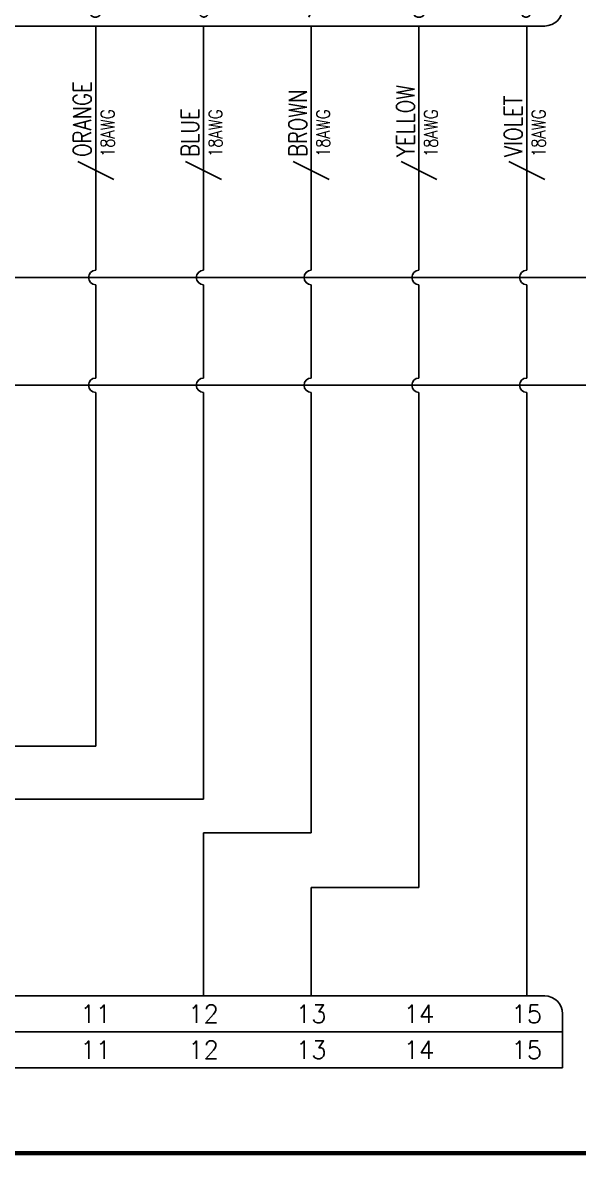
# Model space of a CAD drawing. Header units: inches. Extents: x 0 to 33.5, y 0 to 22.4.
# Drawn here: x 18.74 to 22.61, y 0.02 to 7.9 of the extents above; entities that cross this region are included whole.
import ezdxf
from ezdxf.enums import TextEntityAlignment as Align

# ---------------------------------------------------------------- set-up
doc = ezdxf.new("R2010")
doc.units = ezdxf.units.IN
doc.header["$MEASUREMENT"] = 0
for name, color, linetype in [('20AWG-YEL', 2, 'Continuous'), ('22AWG-BLK', 7, 'Continuous'), ('CABLEWIRE', 7, 'Continuous'), ('DESC', 150, 'Continuous'), ('MISC', 7, 'Continuous'), ('SYMS', 7, 'Continuous'), ('TAGS', 150, 'Continuous'), ('TERMS', 123, 'Continuous'), ('TITLE', 7, 'Continuous')]:
    doc.layers.add(name, color=color, linetype=linetype)
doc.styles.add('ITALIC', font='ITALIC')
doc.styles.add('SIMPLEX', font='SIMPLEX')
doc.styles.add('WD', font='romans.shx')

# ---------------------------------------------------------------- blocks, each defined once
blk = doc.blocks.new('NO_NUM_acade_title')
at = {"layer": 'TITLE', "const_width": 0.0312}
blk.add_lwpolyline([(30.5938, 0.2813), (30.5938, 22.1771), (30.3438, 22.4271), (0.2813, 22.4271), (0.0313, 22.1771), (0.0313, 0.2813), (0.2813, 0.0313), (30.3438, 0.0313)], close=True, dxfattribs=at)
at = {"layer": 'TITLE', "color": 1, "style": 'ITALIC'}
for tag, height, p in [('TITLE#1', 0.125, (32.1562, 3.4062)), ('TITLE#2', 0.125, (32.1562, 3.2039)), ('TITLE#3', 0.125, (32.1562, 3.0015)), ('TITLE#4', 0.125, (32.1562, 2.7991)), ('DWG#', 0.2, (32.1562, 0.8263))]:
    blk.add_attdef(tag, text='', height=height, dxfattribs=at).set_placement(p, align=Align.CENTER)
at = {"layer": 'TITLE', "color": 1, "style": 'SIMPLEX'}
blk.add_attdef('CAD#', (30.8255, 1.958), '', height=0.0938, rotation=90, dxfattribs=at)
at = {"layer": 'TITLE', "color": 1}
for tag, p, height, style in [('ENGINEER', (31.2369, 1.958), 0.0938, 'ITALIC'), ('CHKDBY', (32.4242, 1.9582), 0.0938, 'ITALIC'), ('JOB#', (31.4636, 1.6437), 0.0938, 'SIMPLEX'), ('DRAWNBY', (32.4941, 1.6437), 0.0938, 'ITALIC'), ('SCALE', (31.3531, 1.3438), 0.0938, 'SIMPLEX'), ('DATE', (32.4083, 1.3438), 0.0938, 'SIMPLEX'), ('SHTS', (32.5317, 0.2504), 0.2, 'ITALIC')]:
    blk.add_attdef(tag, p, '', height=height, dxfattribs=dict(at, style=style))
at = {"layer": 'TITLE', "color": 1, "style": 'ITALIC'}
blk.add_attdef('SH#', text='', height=0.2, dxfattribs=at).set_placement((31.8807, 0.2504), align=Align.RIGHT)
at = {"layer": 'TITLE', "color": 7, "flags": 9}
blk.add_attdef('WD_TB', (31.2188, 0.0313), '', height=0.125, dxfattribs=at)
blk = doc.blocks.new('VCN1_1PJ_2886')
at = {"layer": 'SYMS'}
for p, q in [((-0.25, 0.25), (-0.25, -0.125)), ((6.25, 0.25), (-0.25, 0.25)), ((6.25, -0.125), (6.25, 0.25)), ((-0.25, 0), (6.25, 0)), ((-0.125, -0.25), (6.125, -0.25))]:
    blk.add_line(p, q, dxfattribs=at)
for centre, start, end in [((-0.125, -0.125), 180, 270), ((6.125, -0.125), 270, 0)]:
    blk.add_arc(centre, 0.125, start, end, dxfattribs=at)
at = {"style": 'WD', "flags": 1}
blk.add_attdef('WD_JUMPERS', (0, 0), '', height=0.01, dxfattribs=at)
at = {"layer": 'SYMS', "linetype": 'Continuous', "style": 'WD', "flags": 8}
for tag, p in [('TERMDESC01J', (-0.05, 0.35)), ('TERMDESC02J', (0.7, 0.35)), ('TERMDESC03J', (1.45, 0.35)), ('TERMDESC04J', (2.2, 0.35)), ('TERMDESC05J', (2.95, 0.35)), ('TERMDESC06J', (3.7, 0.35)), ('TERMDESC07J', (4.45, 0.35)), ('TERMDESC08J', (5.2, 0.35)), ('TERMDESC09J', (5.95, 0.35))]:
    blk.add_attdef(tag, p, '', height=0.1, rotation=90, dxfattribs=at)
for tag, p in [('X2WIRE01J', (0.05, 0.35)), ('X2WIRE02J', (0.8, 0.35)), ('X2WIRE03J', (1.55, 0.35)), ('X2WIRE04J', (2.3, 0.35)), ('X2WIRE05J', (3.05, 0.35)), ('X2WIRE06J', (3.8, 0.35)), ('X2WIRE07J', (4.55, 0.35)), ('X2WIRE08J', (5.3, 0.35)), ('X2WIRE09J', (6.05, 0.35))]:
    blk.add_attdef(tag, text='', height=0.1, rotation=90, dxfattribs=at).set_placement(p, align=Align.TOP_LEFT)
at = {"layer": 'SYMS', "style": 'WD', "width": 0.7}
for tag, p in [('INST', (-0.3812, 0.8123)), ('LOC', (-0.3812, 0.6427)), ('DESC1', (-0.375, 0.4687)), ('DESC2', (-0.375, 0.2875)), ('DESC3', (-0.375, 0.1125))]:
    blk.add_attdef(tag, text='', height=0.125, dxfattribs=at).set_placement(p, align=Align.RIGHT)
at = {"layer": 'SYMS', "style": 'WD'}
for tag, p, flags in [('ACE_FLAG', (-0.2071, 0.4342), 9), ('FAMILY', (-0.1942, 0.4074), 9), ('X2TERM01J', (0, 0.25), 1), ('X2TERM02J', (0.75, 0.25), 1), ('X2TERM03J', (1.5, 0.25), 1), ('X2TERM04J', (2.25, 0.25), 1), ('X2TERM05J', (3, 0.25), 1), ('X2TERM06J', (3.75, 0.25), 1), ('X2TERM07J', (4.5, 0.25), 1), ('X2TERM08J', (5.25, 0.25), 1), ('X2TERM09J', (6, 0.25), 1), ('GENDER', (0.1093, 0.0795), 9), ('WDBLKNAM', (0.175, 0.125), 9), ('X1LINK', (6.375, 0), 1), ('X8TERM01P', (0, -0.25), 1), ('X8TERM02P', (0.75, -0.25), 1), ('X8TERM03P', (1.5, -0.25), 1), ('X8TERM04P', (2.25, -0.25), 1), ('X8TERM05P', (3, -0.25), 1), ('X8TERM06P', (3.75, -0.25), 1), ('X8TERM07P', (4.5, -0.25), 1), ('X8TERM08P', (5.25, -0.25), 1), ('X8TERM09P', (6, -0.25), 1)]:
    blk.add_attdef(tag, p, '', height=0.01, dxfattribs=dict(at, flags=flags))
at = {"layer": 'SYMS', "linetype": 'Continuous', "style": 'WD', "flags": 9}
for tag, p in [('ASSYCODE', (-0.1875, 0.3125)), ('MFG', (-0.1711, 0.3438)), ('CAT', (-0.1692, 0.3632))]:
    blk.add_attdef(tag, text='', height=0.01, dxfattribs=at).set_placement(p, align=Align.CENTER)
at = {"layer": 'SYMS', "color": 7, "style": 'WD'}
for tag, p in [('X2_TINY_DOT_DONT_REMOVE_01J', (0, 0.25)), ('X2_TINY_DOT_DONT_REMOVE_02J', (0.75, 0.25)), ('X2_TINY_DOT_DONT_REMOVE_03J', (1.5, 0.25)), ('X2_TINY_DOT_DONT_REMOVE_04J', (2.25, 0.25)), ('X2_TINY_DOT_DONT_REMOVE_05J', (3, 0.25)), ('X2_TINY_DOT_DONT_REMOVE_06J', (3.75, 0.25)), ('X2_TINY_DOT_DONT_REMOVE_07J', (4.5, 0.25)), ('X2_TINY_DOT_DONT_REMOVE_08J', (5.25, 0.25)), ('X2_TINY_DOT_DONT_REMOVE_09J', (6, 0.25)), ('X8_TINY_DOT_DONT_REMOVE_01P', (0, -0.25)), ('X8_TINY_DOT_DONT_REMOVE_02P', (0.75, -0.25)), ('X8_TINY_DOT_DONT_REMOVE_03P', (1.5, -0.25)), ('X8_TINY_DOT_DONT_REMOVE_04P', (2.25, -0.25)), ('X8_TINY_DOT_DONT_REMOVE_05P', (3, -0.25)), ('X8_TINY_DOT_DONT_REMOVE_06P', (3.75, -0.25)), ('X8_TINY_DOT_DONT_REMOVE_07P', (4.5, -0.25)), ('X8_TINY_DOT_DONT_REMOVE_08P', (5.25, -0.25)), ('X8_TINY_DOT_DONT_REMOVE_09P', (6, -0.25))]:
    blk.add_attdef(tag, p, '', height=0.0001, dxfattribs=at)
at = {"layer": 'SYMS', "linetype": 'Continuous', "style": 'WD', "flags": 8}
for tag, p in [('TERM01J', (0, 0.125)), ('TERM02J', (0.75, 0.125)), ('TERM03J', (1.5, 0.125)), ('TERM04J', (2.25, 0.125)), ('TERM05J', (3, 0.125)), ('TERM06J', (3.75, 0.125)), ('TERM07J', (4.5, 0.125)), ('TERM08J', (5.25, 0.125)), ('TERM09J', (6, 0.125)), ('TERM01P', (0, -0.125)), ('TERM02P', (0.75, -0.125)), ('TERM03P', (1.5, -0.125)), ('TERM04P', (2.25, -0.125)), ('TERM05P', (3, -0.125)), ('TERM06P', (3.75, -0.125)), ('TERM07P', (4.5, -0.125)), ('TERM08P', (5.25, -0.125)), ('TERM09P', (6, -0.125))]:
    blk.add_attdef(tag, text='', height=0.125, dxfattribs=at).set_placement(p, align=Align.MIDDLE_CENTER)
at = {"layer": 'SYMS', "style": 'WD'}
blk.add_attdef('TAG1', text='', height=0.125, dxfattribs=at).set_placement((-0.375, -0.0625), align=Align.RIGHT)
at = {"layer": 'SYMS', "linetype": 'Continuous', "style": 'WD', "flags": 8}
for tag, p in [('TERMDESC01P', (-0.05, -0.35)), ('TERMDESC02P', (0.7, -0.35)), ('TERMDESC03P', (1.45, -0.35)), ('TERMDESC04P', (2.2, -0.35)), ('TERMDESC05P', (2.95, -0.35)), ('TERMDESC06P', (3.7, -0.35)), ('TERMDESC07P', (4.45, -0.35)), ('TERMDESC08P', (5.2, -0.35)), ('TERMDESC09P', (5.95, -0.35))]:
    blk.add_attdef(tag, text='', height=0.1, rotation=90, dxfattribs=at).set_placement(p, align=Align.RIGHT)
for tag, p in [('X8WIRE01P', (0.05, -0.35)), ('X8WIRE02P', (0.8, -0.35)), ('X8WIRE03P', (1.55, -0.35)), ('X8WIRE04P', (2.3, -0.35)), ('X8WIRE05P', (3.05, -0.35)), ('X8WIRE06P', (3.8, -0.35)), ('X8WIRE07P', (4.55, -0.35)), ('X8WIRE08P', (5.3, -0.35)), ('X8WIRE09P', (6.05, -0.35))]:
    blk.add_attdef(tag, text='', height=0.1, rotation=90, dxfattribs=at).set_placement(p, align=Align.TOP_RIGHT)
blk = doc.blocks.new('VCN1_1JP_2C08')
at = {"layer": 'SYMS'}
for p, q in [((10.625, 0.25), (-0.125, 0.25)), ((10.75, -0.25), (10.75, 0.125)), ((-0.25, 0), (10.75, 0)), ((-0.25, -0.25), (10.75, -0.25))]:
    blk.add_line(p, q, dxfattribs=at)
blk.add_arc((10.625, 0.125), 0.125, 0, 90, dxfattribs=at)
at = {"style": 'WD', "flags": 1}
blk.add_attdef('WD_JUMPERS', (0, 0), '', height=0.01, dxfattribs=at)
at = {"layer": 'SYMS', "linetype": 'Continuous', "style": 'WD', "flags": 8}
for tag, p in [('TERMDESC01P', (-0.05, 0.35)), ('TERMDESC02P', (0.7, 0.35)), ('TERMDESC03P', (1.45, 0.35)), ('TERMDESC04P', (2.2, 0.35)), ('TERMDESC05P', (2.95, 0.35)), ('TERMDESC06P', (3.7, 0.35)), ('TERMDESC07P', (4.45, 0.35)), ('TERMDESC08P', (5.2, 0.35)), ('TERMDESC09P', (5.95, 0.35)), ('TERMDESC10P', (6.7, 0.35)), ('TERMDESC11P', (7.45, 0.35)), ('TERMDESC12P', (8.2, 0.35)), ('TERMDESC13P', (8.95, 0.35)), ('TERMDESC14P', (9.7, 0.35)), ('TERMDESC15P', (10.45, 0.35))]:
    blk.add_attdef(tag, p, '', height=0.1, rotation=90, dxfattribs=at)
for tag, p in [('X2WIRE01P', (0.05, 0.35)), ('X2WIRE02P', (0.8, 0.35)), ('X2WIRE03P', (1.55, 0.35)), ('X2WIRE04P', (2.3, 0.35)), ('X2WIRE05P', (3.05, 0.35)), ('X2WIRE06P', (3.8, 0.35)), ('X2WIRE07P', (4.55, 0.35)), ('X2WIRE08P', (5.3, 0.35)), ('X2WIRE09P', (6.05, 0.35)), ('X2WIRE10P', (6.8, 0.35)), ('X2WIRE11P', (7.55, 0.35)), ('X2WIRE12P', (8.3, 0.35)), ('X2WIRE13P', (9.05, 0.35)), ('X2WIRE14P', (9.8, 0.35)), ('X2WIRE15P', (10.55, 0.35))]:
    blk.add_attdef(tag, text='', height=0.1, rotation=90, dxfattribs=at).set_placement(p, align=Align.TOP_LEFT)
at = {"layer": 'SYMS', "style": 'WD', "width": 0.7}
for tag, p in [('INST', (-0.3812, 0.8123)), ('LOC', (-0.3812, 0.6427)), ('DESC1', (-0.375, 0.4687)), ('DESC2', (-0.375, 0.2875)), ('DESC3', (-0.375, 0.1125))]:
    blk.add_attdef(tag, text='', height=0.125, dxfattribs=at).set_placement(p, align=Align.RIGHT)
at = {"layer": 'SYMS', "style": 'WD'}
for tag, p, flags in [('ACE_FLAG', (-0.2071, 0.4342), 9), ('FAMILY', (-0.1942, 0.4074), 9), ('X2TERM01P', (0, 0.25), 1), ('X2TERM02P', (0.75, 0.25), 1), ('X2TERM03P', (1.5, 0.25), 1), ('X2TERM04P', (2.25, 0.25), 1), ('X2TERM05P', (3, 0.25), 1), ('X2TERM06P', (3.75, 0.25), 1), ('X2TERM07P', (4.5, 0.25), 1), ('X2TERM08P', (5.25, 0.25), 1), ('X2TERM09P', (6, 0.25), 1), ('X2TERM10P', (6.75, 0.25), 1), ('X2TERM11P', (7.5, 0.25), 1), ('X2TERM12P', (8.25, 0.25), 1), ('X2TERM13P', (9, 0.25), 1), ('X2TERM14P', (9.75, 0.25), 1), ('X2TERM15P', (10.5, 0.25), 1), ('GENDER', (0.1093, 0.0795), 9), ('WDBLKNAM', (0.175, 0.125), 9), ('X1LINK', (10.875, 0), 1), ('X8TERM01J', (0, -0.25), 1), ('X8TERM02J', (0.75, -0.25), 1), ('X8TERM03J', (1.5, -0.25), 1), ('X8TERM04J', (2.25, -0.25), 1), ('X8TERM05J', (3, -0.25), 1), ('X8TERM06J', (3.75, -0.25), 1), ('X8TERM07J', (4.5, -0.25), 1), ('X8TERM08J', (5.25, -0.25), 1), ('X8TERM09J', (6, -0.25), 1), ('X8TERM10J', (6.75, -0.25), 1), ('X8TERM11J', (7.5, -0.25), 1), ('X8TERM12J', (8.25, -0.25), 1), ('X8TERM13J', (9, -0.25), 1), ('X8TERM14J', (9.75, -0.25), 1), ('X8TERM15J', (10.5, -0.25), 1)]:
    blk.add_attdef(tag, p, '', height=0.01, dxfattribs=dict(at, flags=flags))
at = {"layer": 'SYMS', "linetype": 'Continuous', "style": 'WD', "flags": 9}
for tag, p in [('ASSYCODE', (-0.1875, 0.3125)), ('MFG', (-0.1711, 0.3438)), ('CAT', (-0.1692, 0.3632))]:
    blk.add_attdef(tag, text='', height=0.01, dxfattribs=at).set_placement(p, align=Align.CENTER)
at = {"layer": 'SYMS', "color": 7, "style": 'WD'}
for tag, p in [('X2_TINY_DOT_DONT_REMOVE_01P', (0, 0.25)), ('X2_TINY_DOT_DONT_REMOVE_02P', (0.75, 0.25)), ('X2_TINY_DOT_DONT_REMOVE_03P', (1.5, 0.25)), ('X2_TINY_DOT_DONT_REMOVE_04P', (2.25, 0.25)), ('X2_TINY_DOT_DONT_REMOVE_05P', (3, 0.25)), ('X2_TINY_DOT_DONT_REMOVE_06P', (3.75, 0.25)), ('X2_TINY_DOT_DONT_REMOVE_07P', (4.5, 0.25)), ('X2_TINY_DOT_DONT_REMOVE_08P', (5.25, 0.25)), ('X2_TINY_DOT_DONT_REMOVE_09P', (6, 0.25)), ('X2_TINY_DOT_DONT_REMOVE_10P', (6.75, 0.25)), ('X2_TINY_DOT_DONT_REMOVE_11P', (7.5, 0.25)), ('X2_TINY_DOT_DONT_REMOVE_12P', (8.25, 0.25)), ('X2_TINY_DOT_DONT_REMOVE_13P', (9, 0.25)), ('X2_TINY_DOT_DONT_REMOVE_14P', (9.75, 0.25)), ('X2_TINY_DOT_DONT_REMOVE_15P', (10.5, 0.25)), ('X8_TINY_DOT_DONT_REMOVE_01J', (0, -0.25)), ('X8_TINY_DOT_DONT_REMOVE_02J', (0.75, -0.25)), ('X8_TINY_DOT_DONT_REMOVE_03J', (1.5, -0.25)), ('X8_TINY_DOT_DONT_REMOVE_04J', (2.25, -0.25)), ('X8_TINY_DOT_DONT_REMOVE_05J', (3, -0.25)), ('X8_TINY_DOT_DONT_REMOVE_06J', (3.75, -0.25)), ('X8_TINY_DOT_DONT_REMOVE_07J', (4.5, -0.25)), ('X8_TINY_DOT_DONT_REMOVE_08J', (5.25, -0.25)), ('X8_TINY_DOT_DONT_REMOVE_09J', (6, -0.25)), ('X8_TINY_DOT_DONT_REMOVE_10J', (6.75, -0.25)), ('X8_TINY_DOT_DONT_REMOVE_11J', (7.5, -0.25)), ('X8_TINY_DOT_DONT_REMOVE_12J', (8.25, -0.25)), ('X8_TINY_DOT_DONT_REMOVE_13J', (9, -0.25)), ('X8_TINY_DOT_DONT_REMOVE_14J', (9.75, -0.25)), ('X8_TINY_DOT_DONT_REMOVE_15J', (10.5, -0.25))]:
    blk.add_attdef(tag, p, '', height=0.0001, dxfattribs=at)
at = {"layer": 'SYMS', "linetype": 'Continuous', "style": 'WD', "flags": 8}
for tag, p in [('TERM01P', (0, 0.125)), ('TERM02P', (0.75, 0.125)), ('TERM03P', (1.5, 0.125)), ('TERM04P', (2.25, 0.125)), ('TERM05P', (3, 0.125)), ('TERM06P', (3.75, 0.125)), ('TERM07P', (4.5, 0.125)), ('TERM08P', (5.25, 0.125)), ('TERM09P', (6, 0.125)), ('TERM10P', (6.75, 0.125)), ('TERM11P', (7.5, 0.125)), ('TERM12P', (8.25, 0.125)), ('TERM13P', (9, 0.125)), ('TERM14P', (9.75, 0.125)), ('TERM15P', (10.5, 0.125)), ('TERM01J', (0, -0.125)), ('TERM02J', (0.75, -0.125)), ('TERM03J', (1.5, -0.125)), ('TERM04J', (2.25, -0.125)), ('TERM05J', (3, -0.125)), ('TERM06J', (3.75, -0.125)), ('TERM07J', (4.5, -0.125)), ('TERM08J', (5.25, -0.125)), ('TERM09J', (6, -0.125)), ('TERM10J', (6.75, -0.125)), ('TERM11J', (7.5, -0.125)), ('TERM12J', (8.25, -0.125)), ('TERM13J', (9, -0.125)), ('TERM14J', (9.75, -0.125)), ('TERM15J', (10.5, -0.125))]:
    blk.add_attdef(tag, text='', height=0.125, dxfattribs=at).set_placement(p, align=Align.MIDDLE_CENTER)
at = {"layer": 'SYMS', "style": 'WD'}
blk.add_attdef('TAG1', text='', height=0.125, dxfattribs=at).set_placement((-0.375, -0.0625), align=Align.RIGHT)
at = {"layer": 'SYMS', "linetype": 'Continuous', "style": 'WD', "flags": 8}
for tag, p in [('TERMDESC01J', (-0.05, -0.35)), ('TERMDESC02J', (0.7, -0.35)), ('TERMDESC03J', (1.45, -0.35)), ('TERMDESC04J', (2.2, -0.35)), ('TERMDESC05J', (2.95, -0.35)), ('TERMDESC06J', (3.7, -0.35)), ('TERMDESC07J', (4.45, -0.35)), ('TERMDESC08J', (5.2, -0.35)), ('TERMDESC09J', (5.95, -0.35)), ('TERMDESC10J', (6.7, -0.35)), ('TERMDESC11J', (7.45, -0.35)), ('TERMDESC12J', (8.2, -0.35)), ('TERMDESC13J', (8.95, -0.35)), ('TERMDESC14J', (9.7, -0.35)), ('TERMDESC15J', (10.45, -0.35))]:
    blk.add_attdef(tag, text='', height=0.1, rotation=90, dxfattribs=at).set_placement(p, align=Align.RIGHT)
for tag, p in [('X8WIRE01J', (0.05, -0.35)), ('X8WIRE02J', (0.8, -0.35)), ('X8WIRE03J', (1.55, -0.35)), ('X8WIRE04J', (2.3, -0.35)), ('X8WIRE05J', (3.05, -0.35)), ('X8WIRE06J', (3.8, -0.35)), ('X8WIRE07J', (4.55, -0.35)), ('X8WIRE08J', (5.3, -0.35)), ('X8WIRE09J', (6.05, -0.35)), ('X8WIRE10J', (6.8, -0.35)), ('X8WIRE11J', (7.55, -0.35)), ('X8WIRE12J', (8.3, -0.35)), ('X8WIRE13J', (9.05, -0.35)), ('X8WIRE14J', (9.8, -0.35)), ('X8WIRE15J', (10.55, -0.35))]:
    blk.add_attdef(tag, text='', height=0.1, rotation=90, dxfattribs=at).set_placement(p, align=Align.TOP_RIGHT)
blk = doc.blocks.new('VW02')
for p, q in [((-0.125, 0.0625), (0.125, -0.0625)), ((0, 0.0312), (0, -0.0312))]:
    blk.add_line(p, q)
at = {"style": 'WD', "width": 0.8}
for tag, p, height in [('RATING1', (-0.0312, 0.0938), 0.125), ('RATING2', (0.13, 0.0938), 0.0938)]:
    blk.add_attdef(tag, p, '', height=height, rotation=90, dxfattribs=at)
at = {"style": 'WD', "width": 0.7, "flags": 1}
for tag, p in [('INST', (-0.3571, 0)), ('LOC', (-0.1875, 0)), ('XREF', (0.3, -0.0625)), ('DESC1', (0.4563, -0.0625)), ('DESC2', (0.6125, -0.0625))]:
    blk.add_attdef(tag, text='', height=0.125, rotation=90, dxfattribs=at).set_placement(p, align=Align.CENTER)
at = {"style": 'WD', "flags": 9}
blk.add_attdef('FAMILY', text='', height=0.01, rotation=90, dxfattribs=at).set_placement((-0.1181, 0.0234), align=Align.CENTER)
at = {"style": 'WD'}
for tag, p in [('X4LINK', (-0.125, 0)), ('X1LINK', (0.125, 0))]:
    blk.add_attdef(tag, p, '', height=0.01, dxfattribs=at)
at = {"style": 'WD', "flags": 1}
for tag, p in [('X2TERM01', (0, 0.0312)), ('X8TERM01', (0, -0.0312))]:
    blk.add_attdef(tag, p, '', height=0.0125, dxfattribs=at)
at = {"style": 'WD', "width": 0.8}
blk.add_attdef('TAG2', text='', height=0.125, rotation=90, dxfattribs=at).set_placement((-0.0312, -0.0312), align=Align.RIGHT)

msp = doc.modelspace()

# ---------------------------------------------------------------- linework, layer by layer
at = {"layer": '20AWG-YEL'}
msp.add_line((9, 6.125), (22.95, 6.125), dxfattribs=at)
at = {"layer": '22AWG-BLK'}
msp.add_line((13, 5.375), (22.95, 5.375), dxfattribs=at)
at = {"layer": 'CABLEWIRE'}
for p, q in [((19.25, 6.901), (19.25, 7.875)), ((20, 6.9011), (20, 7.875)), ((20.75, 6.9011), (20.75, 7.875)), ((21.5, 6.9011), (21.5, 7.875)), ((22.25, 6.9009), (22.25, 7.875)), ((19.25, 6.175), (19.25, 6.8385)), ((20, 6.175), (20, 6.8386)), ((20.75, 6.175), (20.75, 6.8386)), ((21.5, 6.175), (21.5, 6.8386)), ((22.25, 6.175), (22.25, 6.8384)), ((19.25, 5.425), (19.25, 6.075)), ((20, 5.425), (20, 6.075)), ((20.75, 5.425), (20.75, 6.075)), ((21.5, 5.425), (21.5, 6.075)), ((22.25, 5.425), (22.25, 6.075)), ((19.25, 2.8635), (19.25, 5.325)), ((20, 2.4955), (20, 5.325)), ((20.75, 2.2595), (20.75, 5.325)), ((21.5, 1.8805), (21.5, 5.325)), ((22.25, 1.125), (22.25, 5.325)), ((14.75, 2.8635), (19.25, 2.8635)), ((15.5, 2.4955), (20, 2.4955)), ((20, 1.125), (20, 2.2595)), ((20, 2.2595), (20.75, 2.2595)), ((20.75, 1.125), (20.75, 1.8805)), ((20.75, 1.8805), (21.5, 1.8805))]:
    msp.add_line(p, q, dxfattribs=at)
for centre in [(19.25, 6.125), (20, 6.125), (20.75, 6.125), (21.5, 6.125), (22.25, 6.125), (19.25, 5.375), (20, 5.375), (20.75, 5.375), (21.5, 5.375), (22.25, 5.375)]:
    msp.add_arc(centre, 0.05, 90, 270, dxfattribs=at)

# ---------------------------------------------------------------- block references
msp.add_blockref('NO_NUM_acade_title', (0, 0))
ref = msp.add_blockref('VCN1_1PJ_2886', (16.25, 8.125))
ref.add_attrib('TERM01J', '1', dxfattribs={"layer": 'TERMS', "linetype": 'Continuous', "height": 0.125, "style": 'WD', "flags": 8}).set_placement((16.25, 8.25), align=Align.MIDDLE_CENTER)
ref.add_attrib('TERM01P', '1', dxfattribs={"layer": 'TERMS', "linetype": 'Continuous', "height": 0.125, "style": 'WD', "flags": 8}).set_placement((16.25, 8), align=Align.MIDDLE_CENTER)
ref.add_attrib('X2_TINY_DOT_DONT_REMOVE_01J', '.', (16.25, 8.375), dxfattribs={"layer": 'MISC', "color": 7, "height": 0.0001, "style": 'WD'})
ref.add_attrib('X8_TINY_DOT_DONT_REMOVE_01P', '.', (16.25, 7.875), dxfattribs={"layer": 'MISC', "color": 7, "height": 0.0001, "style": 'WD'})
ref.add_attrib('TAG1', 'D1', dxfattribs={"layer": 'TAGS', "height": 0.125, "style": 'WD'}).set_placement((15.875, 8.0625), align=Align.RIGHT)
ref.add_attrib('DESC1', 'D SUB 9 PIN:1', dxfattribs={"layer": 'DESC', "height": 0.125, "style": 'WD', "width": 0.7}).set_placement((15.875, 8.5937), align=Align.RIGHT)
ref.add_attrib('TERM02J', '2', dxfattribs={"layer": 'TERMS', "linetype": 'Continuous', "height": 0.125, "style": 'WD', "flags": 8}).set_placement((17, 8.25), align=Align.MIDDLE_CENTER)
ref.add_attrib('TERM02P', '2', dxfattribs={"layer": 'TERMS', "linetype": 'Continuous', "height": 0.125, "style": 'WD', "flags": 8}).set_placement((17, 8), align=Align.MIDDLE_CENTER)
ref.add_attrib('X2_TINY_DOT_DONT_REMOVE_02J', '.', (17, 8.375), dxfattribs={"layer": 'MISC', "color": 7, "height": 0.0001, "style": 'WD'})
ref.add_attrib('X8_TINY_DOT_DONT_REMOVE_02P', '.', (17, 7.875), dxfattribs={"layer": 'MISC', "color": 7, "height": 0.0001, "style": 'WD'})
ref.add_attrib('TERM03J', '3', dxfattribs={"layer": 'TERMS', "linetype": 'Continuous', "height": 0.125, "style": 'WD', "flags": 8}).set_placement((17.75, 8.25), align=Align.MIDDLE_CENTER)
ref.add_attrib('TERM03P', '3', dxfattribs={"layer": 'TERMS', "linetype": 'Continuous', "height": 0.125, "style": 'WD', "flags": 8}).set_placement((17.75, 8), align=Align.MIDDLE_CENTER)
ref.add_attrib('X2_TINY_DOT_DONT_REMOVE_03J', '.', (17.75, 8.375), dxfattribs={"layer": 'MISC', "color": 7, "height": 0.0001, "style": 'WD'})
ref.add_attrib('X8_TINY_DOT_DONT_REMOVE_03P', '.', (17.75, 7.875), dxfattribs={"layer": 'MISC', "color": 7, "height": 0.0001, "style": 'WD'})
ref.add_attrib('TERM04J', '4', dxfattribs={"layer": 'TERMS', "linetype": 'Continuous', "height": 0.125, "style": 'WD', "flags": 8}).set_placement((18.5, 8.25), align=Align.MIDDLE_CENTER)
ref.add_attrib('TERM04P', '4', dxfattribs={"layer": 'TERMS', "linetype": 'Continuous', "height": 0.125, "style": 'WD', "flags": 8}).set_placement((18.5, 8), align=Align.MIDDLE_CENTER)
ref.add_attrib('X2_TINY_DOT_DONT_REMOVE_04J', '.', (18.5, 8.375), dxfattribs={"layer": 'MISC', "color": 7, "height": 0.0001, "style": 'WD'})
ref.add_attrib('X8_TINY_DOT_DONT_REMOVE_04P', '.', (18.5, 7.875), dxfattribs={"layer": 'MISC', "color": 7, "height": 0.0001, "style": 'WD'})
ref.add_attrib('TERM05J', '5', dxfattribs={"layer": 'TERMS', "linetype": 'Continuous', "height": 0.125, "style": 'WD', "flags": 8}).set_placement((19.25, 8.25), align=Align.MIDDLE_CENTER)
ref.add_attrib('TERM05P', '5', dxfattribs={"layer": 'TERMS', "linetype": 'Continuous', "height": 0.125, "style": 'WD', "flags": 8}).set_placement((19.25, 8), align=Align.MIDDLE_CENTER)
ref.add_attrib('X2_TINY_DOT_DONT_REMOVE_05J', '.', (19.25, 8.375), dxfattribs={"layer": 'MISC', "color": 7, "height": 0.0001, "style": 'WD'})
ref.add_attrib('X8_TINY_DOT_DONT_REMOVE_05P', '.', (19.25, 7.875), dxfattribs={"layer": 'MISC', "color": 7, "height": 0.0001, "style": 'WD'})
ref.add_attrib('TERM06J', '6', dxfattribs={"layer": 'TERMS', "linetype": 'Continuous', "height": 0.125, "style": 'WD', "flags": 8}).set_placement((20, 8.25), align=Align.MIDDLE_CENTER)
ref.add_attrib('TERM06P', '6', dxfattribs={"layer": 'TERMS', "linetype": 'Continuous', "height": 0.125, "style": 'WD', "flags": 8}).set_placement((20, 8), align=Align.MIDDLE_CENTER)
ref.add_attrib('X2_TINY_DOT_DONT_REMOVE_06J', '.', (20, 8.375), dxfattribs={"layer": 'MISC', "color": 7, "height": 0.0001, "style": 'WD'})
ref.add_attrib('X8_TINY_DOT_DONT_REMOVE_06P', '.', (20, 7.875), dxfattribs={"layer": 'MISC', "color": 7, "height": 0.0001, "style": 'WD'})
ref.add_attrib('TERM07J', '7', dxfattribs={"layer": 'TERMS', "linetype": 'Continuous', "height": 0.125, "style": 'WD', "flags": 8}).set_placement((20.75, 8.25), align=Align.MIDDLE_CENTER)
ref.add_attrib('TERM07P', '7', dxfattribs={"layer": 'TERMS', "linetype": 'Continuous', "height": 0.125, "style": 'WD', "flags": 8}).set_placement((20.75, 8), align=Align.MIDDLE_CENTER)
ref.add_attrib('X2_TINY_DOT_DONT_REMOVE_07J', '.', (20.75, 8.375), dxfattribs={"layer": 'MISC', "color": 7, "height": 0.0001, "style": 'WD'})
ref.add_attrib('X8_TINY_DOT_DONT_REMOVE_07P', '.', (20.75, 7.875), dxfattribs={"layer": 'MISC', "color": 7, "height": 0.0001, "style": 'WD'})
ref.add_attrib('TERM08J', '8', dxfattribs={"layer": 'TERMS', "linetype": 'Continuous', "height": 0.125, "style": 'WD', "flags": 8}).set_placement((21.5, 8.25), align=Align.MIDDLE_CENTER)
ref.add_attrib('TERM08P', '8', dxfattribs={"layer": 'TERMS', "linetype": 'Continuous', "height": 0.125, "style": 'WD', "flags": 8}).set_placement((21.5, 8), align=Align.MIDDLE_CENTER)
ref.add_attrib('X2_TINY_DOT_DONT_REMOVE_08J', '.', (21.5, 8.375), dxfattribs={"layer": 'MISC', "color": 7, "height": 0.0001, "style": 'WD'})
ref.add_attrib('X8_TINY_DOT_DONT_REMOVE_08P', '.', (21.5, 7.875), dxfattribs={"layer": 'MISC', "color": 7, "height": 0.0001, "style": 'WD'})
ref.add_attrib('TERM09J', '9', dxfattribs={"layer": 'TERMS', "linetype": 'Continuous', "height": 0.125, "style": 'WD', "flags": 8}).set_placement((22.25, 8.25), align=Align.MIDDLE_CENTER)
ref.add_attrib('TERM09P', '9', dxfattribs={"layer": 'TERMS', "linetype": 'Continuous', "height": 0.125, "style": 'WD', "flags": 8}).set_placement((22.25, 8), align=Align.MIDDLE_CENTER)
ref.add_attrib('X2_TINY_DOT_DONT_REMOVE_09J', '.', (22.25, 8.375), dxfattribs={"layer": 'MISC', "color": 7, "height": 0.0001, "style": 'WD'})
ref.add_attrib('X8_TINY_DOT_DONT_REMOVE_09P', '.', (22.25, 7.875), dxfattribs={"layer": 'MISC', "color": 7, "height": 0.0001, "style": 'WD'})
ref = msp.add_blockref('VCN1_1JP_2C08', (11.75, 0.875), dxfattribs=at)
ref.add_attrib('TERM11P', '11', dxfattribs={"layer": 'TERMS', "linetype": 'Continuous', "height": 0.125, "style": 'WD', "flags": 8}).set_placement((19.25, 1), align=Align.MIDDLE_CENTER)
ref.add_attrib('TERM11J', '11', dxfattribs={"layer": 'TERMS', "linetype": 'Continuous', "height": 0.125, "style": 'WD', "flags": 8}).set_placement((19.25, 0.75), align=Align.MIDDLE_CENTER)
ref.add_attrib('X2_TINY_DOT_DONT_REMOVE_11P', '.', (19.25, 1.125), dxfattribs={"layer": 'MISC', "color": 7, "height": 0.0001, "style": 'WD'})
ref.add_attrib('X8_TINY_DOT_DONT_REMOVE_11J', '.', (19.25, 0.625), dxfattribs={"layer": 'MISC', "color": 7, "height": 0.0001, "style": 'WD'})
ref.add_attrib('TERM12P', '12', dxfattribs={"layer": 'TERMS', "linetype": 'Continuous', "height": 0.125, "style": 'WD', "flags": 8}).set_placement((20, 1), align=Align.MIDDLE_CENTER)
ref.add_attrib('TERM12J', '12', dxfattribs={"layer": 'TERMS', "linetype": 'Continuous', "height": 0.125, "style": 'WD', "flags": 8}).set_placement((20, 0.75), align=Align.MIDDLE_CENTER)
ref.add_attrib('X2_TINY_DOT_DONT_REMOVE_12P', '.', (20, 1.125), dxfattribs={"layer": 'MISC', "color": 7, "height": 0.0001, "style": 'WD'})
ref.add_attrib('X8_TINY_DOT_DONT_REMOVE_12J', '.', (20, 0.625), dxfattribs={"layer": 'MISC', "color": 7, "height": 0.0001, "style": 'WD'})
ref.add_attrib('TERM13P', '13', dxfattribs={"layer": 'TERMS', "linetype": 'Continuous', "height": 0.125, "style": 'WD', "flags": 8}).set_placement((20.75, 1), align=Align.MIDDLE_CENTER)
ref.add_attrib('TERM13J', '13', dxfattribs={"layer": 'TERMS', "linetype": 'Continuous', "height": 0.125, "style": 'WD', "flags": 8}).set_placement((20.75, 0.75), align=Align.MIDDLE_CENTER)
ref.add_attrib('X2_TINY_DOT_DONT_REMOVE_13P', '.', (20.75, 1.125), dxfattribs={"layer": 'MISC', "color": 7, "height": 0.0001, "style": 'WD'})
ref.add_attrib('X8_TINY_DOT_DONT_REMOVE_13J', '.', (20.75, 0.625), dxfattribs={"layer": 'MISC', "color": 7, "height": 0.0001, "style": 'WD'})
ref.add_attrib('TERM14P', '14', dxfattribs={"layer": 'TERMS', "linetype": 'Continuous', "height": 0.125, "style": 'WD', "flags": 8}).set_placement((21.5, 1), align=Align.MIDDLE_CENTER)
ref.add_attrib('TERM14J', '14', dxfattribs={"layer": 'TERMS', "linetype": 'Continuous', "height": 0.125, "style": 'WD', "flags": 8}).set_placement((21.5, 0.75), align=Align.MIDDLE_CENTER)
ref.add_attrib('X2_TINY_DOT_DONT_REMOVE_14P', '.', (21.5, 1.125), dxfattribs={"layer": 'MISC', "color": 7, "height": 0.0001, "style": 'WD'})
ref.add_attrib('X8_TINY_DOT_DONT_REMOVE_14J', '.', (21.5, 0.625), dxfattribs={"layer": 'MISC', "color": 7, "height": 0.0001, "style": 'WD'})
ref.add_attrib('TERM15P', '15', dxfattribs={"layer": 'TERMS', "linetype": 'Continuous', "height": 0.125, "style": 'WD', "flags": 8}).set_placement((22.25, 1), align=Align.MIDDLE_CENTER)
ref.add_attrib('TERM15J', '15', dxfattribs={"layer": 'TERMS', "linetype": 'Continuous', "height": 0.125, "style": 'WD', "flags": 8}).set_placement((22.25, 0.75), align=Align.MIDDLE_CENTER)
ref.add_attrib('X2_TINY_DOT_DONT_REMOVE_15P', '.', (22.25, 1.125), dxfattribs={"layer": 'MISC', "color": 7, "height": 0.0001, "style": 'WD'})
ref.add_attrib('X8_TINY_DOT_DONT_REMOVE_15J', '.', (22.25, 0.625), dxfattribs={"layer": 'MISC', "color": 7, "height": 0.0001, "style": 'WD'})
at = {"layer": 'SYMS'}
ref = msp.add_blockref('VW02', (19.25, 6.8697), dxfattribs=at)
ref.add_attrib('RATING1', 'ORANGE', (19.2188, 6.9634), dxfattribs={"layer": 'MISC', "height": 0.125, "rotation": 90, "style": 'WD', "width": 0.8})
ref.add_attrib('RATING2', '18AWG', (19.38, 6.9635), dxfattribs={"layer": 'MISC', "height": 0.0938, "rotation": 90, "style": 'WD', "width": 0.8})
ref = msp.add_blockref('VW02', (20.75, 6.8695), dxfattribs=at)
ref.add_attrib('RATING1', 'BROWN', (20.7188, 6.9633), dxfattribs={"layer": 'MISC', "height": 0.125, "rotation": 90, "style": 'WD', "width": 0.8})
ref.add_attrib('RATING2', '18AWG', (20.88, 6.9633), dxfattribs={"layer": 'MISC', "height": 0.0938, "rotation": 90, "style": 'WD', "width": 0.8})
ref = msp.add_blockref('VW02', (21.5, 6.8695), dxfattribs=at)
ref.add_attrib('RATING1', 'YELLOW', (21.4688, 6.9632), dxfattribs={"layer": 'MISC', "height": 0.125, "rotation": 90, "style": 'WD', "width": 0.8})
ref.add_attrib('RATING2', '18AWG', (21.63, 6.9633), dxfattribs={"layer": 'MISC', "height": 0.0938, "rotation": 90, "style": 'WD', "width": 0.8})
ref = msp.add_blockref('VW02', (22.25, 6.8697), dxfattribs=at)
ref.add_attrib('RATING1', 'VIOLET', (22.2188, 6.9634), dxfattribs={"layer": 'MISC', "height": 0.125, "rotation": 90, "style": 'WD', "width": 0.8})
ref.add_attrib('RATING2', '18AWG', (22.38, 6.9635), dxfattribs={"layer": 'MISC', "height": 0.0938, "rotation": 90, "style": 'WD', "width": 0.8})
ref = msp.add_blockref('VW02', (20.0002, 6.8695), dxfattribs=at)
ref.add_attrib('RATING1', 'BLUE', (19.9689, 6.9632), dxfattribs={"layer": 'MISC', "height": 0.125, "rotation": 90, "style": 'WD', "width": 0.8})
ref.add_attrib('RATING2', '18AWG', (20.1302, 6.9633), dxfattribs={"layer": 'MISC', "height": 0.0938, "rotation": 90, "style": 'WD', "width": 0.8})

doc.saveas('drawing.dxf')
